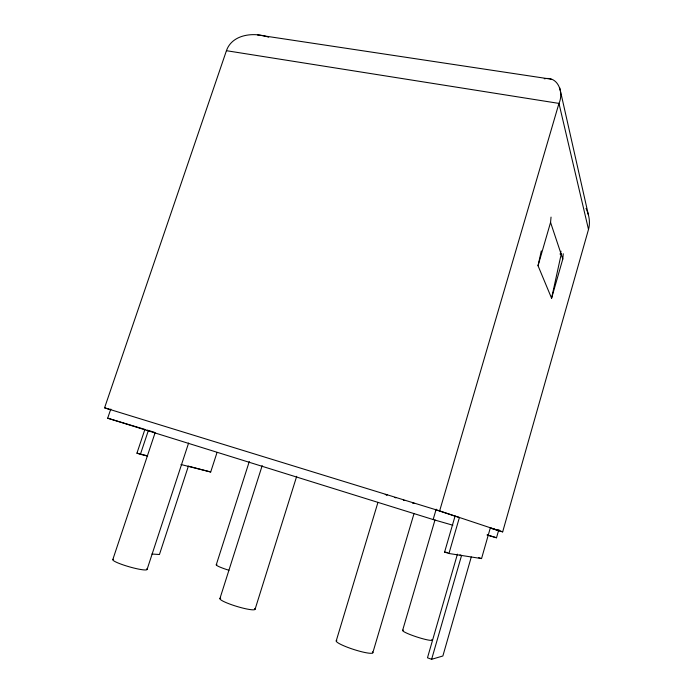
<?xml version="1.0" encoding="UTF-8"?>
<svg xmlns="http://www.w3.org/2000/svg" width="694" height="694" viewBox="0 0 694 694"><rect width="100%" height="100%" fill="white"/><g stroke="black" fill="none" stroke-linecap="round" stroke-linejoin="round"><path stroke-width="1.04" d="M541.311 250.916L538.032 265.724L551.583 298.229L562.791 259.07L563.25 253.752M538.032 265.724L550.559 222.401L551.036 217.101M551.583 298.229L561.359 253.449M491.274 528.36L502.673 531.873L588.503 229.428C590.316 223.034 589.301 216.129 586.768 210.082M487.162 535.083L496.514 537.772L498.873 529.453M471.278 556.978L442.867 655.995L431.625 659.3L427.478 657.799L457.424 554.133M560.119 254.264L561.004 251.185M435.997 509.821L455.047 516.145L444.594 552.094L448.966 553.5L481.549 558.583L490.346 527.778M431.625 659.3L461.562 555.46L459.905 554.931M448.966 553.5L459.411 517.49L455.047 516.145M452.878 525.228L433.143 519.554L436.188 509.179M402.607 630.421L435.017 519.849M502.673 531.873L439.64 510.914L558.965 103.406C563.953 92.762 558.236 75.828 544.261 78.778M372.808 652.785L414.032 513.551M336.226 640.918L377.952 502.369M255.071 609.315L296.694 476.301M219.885 598.679L262.185 465.622M216.259 564.812L249.285 461.536M180.969 464.512L210.698 471.998L217.005 452.557M147.076 569.453L188.603 443.05M188.317 466.359L159.438 554.515L151.934 554.02M144.812 429.664L136.935 453.173L140.414 454.292L148.29 430.748M112.801 559.616L155.135 432.64M433.143 519.554L107.683 418.204L110.806 409.035M110.719 409.772L104.577 407.82L226.435 50.697C231.874 34.969 251.844 32.21 265.915 36.392M257.413 34.9L551.062 79.168M226.435 50.697L558.965 103.406L588.503 229.428M444.594 552.094L447.804 552.606M136.935 453.173L147.345 455.802M188.161 466.099L210.698 471.998M140.414 454.292L147.666 456.114M266.834 36.635L268.682 37.172M412.817 503.037L414.275 503.48M107.683 418.204L144.925 429.421M146.989 430.046L154.233 432.223M387.087 494.952L385.231 494.388M104.577 407.82L439.64 510.914M403.396 500.157L404.611 500.53M394.643 497.451L395.884 497.832M487.205 534.874L496.514 537.772M385.933 494.735L386.853 495.022M412.8 502.916L414.283 503.384M478.713 557.672L481.549 558.583M490.563 527.934L498.552 530.589M585.996 208.374L586.326 209.076M550.559 222.401L562.791 259.07M588.321 214.602L559.711 87.8M228.951 570.268A14.401 1.57 16.8 0 1 216.901 564.543M431.842 639.556A15.528 1.787 18.1 0 1 416.365 636.814A15.528 1.787 18.1 0 1 403.396 630.152M254.629 608.43A18.382 2.568 16.9 0 1 236.845 606.435A18.382 2.568 16.9 0 1 220.692 598.167M146.755 568.846A17.836 2.334 16 0 1 129.292 566.816A17.836 2.334 16 0 1 113.391 559.269M372.47 651.848A19.232 2.785 17.9 0 1 354.087 649.593A19.232 2.785 17.9 0 1 336.807 640.484"/></g></svg>
